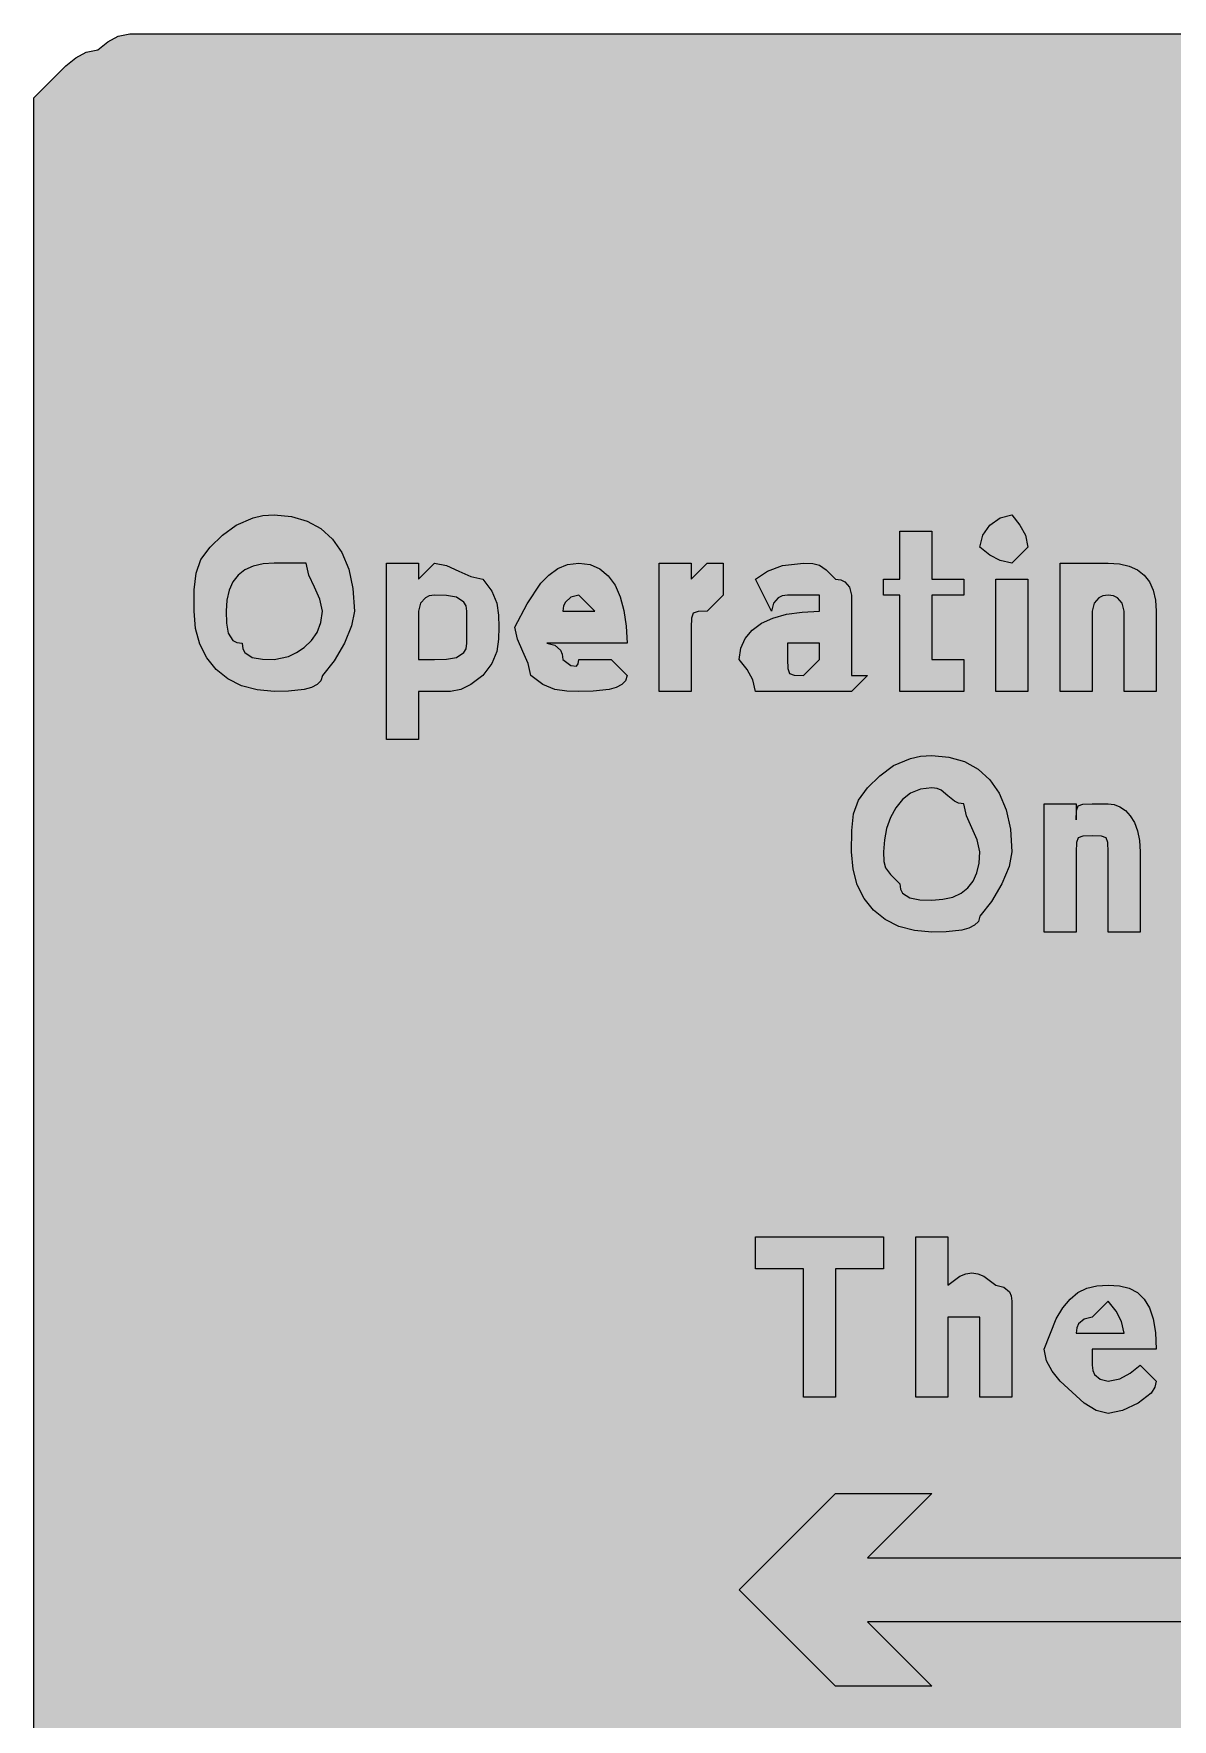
# Model space of a CAD drawing. Header units: metres. Extents: x 9 to 558, y 11 to 260.
# Drawn here: x 9.2 to 94.4, y 133.6 to 259.7 of the extents above; entities that cross this region are included whole.
import ezdxf

# ---------------------------------------------------------------- set-up
doc = ezdxf.new("R2010")
doc.units = ezdxf.units.M
for name, color, linetype, true_color in [('FILL_BLACK_000000', 7, 'Continuous', 0x000000), ('FILL_YELLOW_FFFF00', 7, 'Continuous', 0xffff00), ('STROKE_BLACK_000000', 7, 'Continuous', 0x000000)]:
    doc.layers.add(name, color=color, linetype=linetype, true_color=true_color)

msp = doc.modelspace()

# ---------------------------------------------------------------- hatches: boundary and pattern name
at = {"layer": 'FILL_BLACK_000000', "true_color": 0x000000}
h = msp.add_hatch(color=7, dxfattribs=at)
h.dxf.hatch_style = 1
h.paths.add_polyline_path([(29.67, 223.23), (30.69, 222.67), (31.56, 221.88), (32.26, 220.87), (32.78, 219.63), (33.1, 218.17), (33.21, 216.48), (33, 215.39), (32.46, 214.08), (31.69, 212.77), (30.81, 211.68), (30.7, 211.28), (30.42, 210.99), (29.99, 210.77), (29.46, 210.63), (28.28, 210.5), (27.21, 210.48), (25.92, 210.59), (24.75, 210.91), (23.73, 211.43), (22.86, 212.13), (22.16, 213), (21.64, 214.02), (21.32, 215.19), (21.21, 216.48), (21.23, 218.07), (21.36, 219.33), (21.72, 220.36), (22.41, 221.28), (23.33, 222.16), (24.36, 222.93), (25.62, 223.47), (26.36, 223.63), (27.21, 223.68), (28.5, 223.57), (29.67, 223.23)])
h.paths.add_polyline_path([(30.21, 218.28), (29.8, 219.18), (29.61, 220.08), (27.21, 220.08), (26.37, 220.02), (25.63, 219.85), (25.02, 219.57), (24.51, 219.18), (24.12, 218.67), (23.83, 218.05), (23.67, 217.32), (23.61, 216.48), (23.63, 215.6), (23.76, 214.83), (24.12, 214.29), (24.41, 214.13), (24.81, 214.08), (24.86, 213.68), (25.02, 213.39), (25.56, 213.03), (26.33, 212.9), (27.21, 212.88), (28.28, 213.1), (28.88, 213.39), (29.46, 213.78), (29.99, 214.29), (30.42, 214.9), (30.7, 215.64), (30.81, 216.48), (30.62, 217.38), (30.21, 218.28)], flags=16)
h = msp.add_hatch(color=7, dxfattribs=at)
h.dxf.hatch_style = 1
h.paths.add_polyline_path([(82.41, 220.08), (81.53, 220.27), (80.76, 220.68), (80.01, 221.28), (80.22, 222.16), (80.76, 222.93), (81.53, 223.47), (82.41, 223.68), (83.01, 222.93), (83.42, 222.16), (83.61, 221.28), (82.41, 220.08)])
h = msp.add_hatch(color=7, dxfattribs=at)
h.dxf.hatch_style = 1
h.paths.add_polyline_path([(78.81, 218.88), (78.81, 217.68), (76.41, 217.68), (76.41, 212.88), (77.61, 212.88), (78.81, 212.88), (78.81, 210.48), (76.41, 210.48), (74.01, 210.48), (74.01, 212.88), (74.01, 217.68), (72.81, 217.68), (72.81, 218.88), (74.01, 218.88), (74.01, 222.48), (76.41, 222.48), (76.41, 218.88), (78.81, 218.88)])
h = msp.add_hatch(color=7, dxfattribs=at)
h.dxf.hatch_style = 1
h.paths.add_polyline_path([(43.86, 213.48), (43.5, 212.58), (42.81, 211.68), (41.93, 210.99), (41.16, 210.63), (40.41, 210.48), (38.01, 210.48), (38.01, 206.88), (35.61, 206.88), (35.61, 220.08), (38.01, 220.08), (38.01, 218.88), (39.21, 220.08), (40.11, 219.89), (41.01, 219.48), (41.91, 219.07), (42.81, 218.88), (43.5, 217.98), (43.86, 217.08), (43.99, 216.18), (44.01, 215.28), (43.99, 214.38), (43.86, 213.48)])
h.paths.add_polyline_path([(40.86, 213.03), (41.4, 213.39), (41.56, 213.68), (41.61, 214.08), (41.61, 216.48), (41.56, 216.88), (41.4, 217.17), (40.86, 217.53), (40.09, 217.66), (39.21, 217.68), (38.81, 217.63), (38.52, 217.49), (38.16, 217.08), (38.01, 216.48), (38.01, 214.08), (38.01, 212.88), (39.21, 212.88), (40.09, 212.9), (40.86, 213.03)], flags=16)
h = msp.add_hatch(color=7, dxfattribs=at)
h.dxf.hatch_style = 1
h.paths.add_polyline_path([(48.21, 213.93), (48.62, 213.57), (48.76, 213.28), (48.81, 212.88), (49.41, 212.43), (49.82, 212.37), (49.96, 212.54), (50.01, 212.88), (52.41, 212.88), (53.61, 211.68), (53.5, 211.28), (53.22, 210.99), (52.79, 210.77), (52.26, 210.63), (51.08, 210.5), (50.01, 210.48), (49.11, 210.5), (48.21, 210.63), (47.31, 210.99), (46.41, 211.68), (46.22, 212.58), (45.81, 213.48), (45.4, 214.38), (45.21, 215.28), (46.13, 217.04), (47.16, 218.58), (47.75, 219.19), (48.42, 219.67), (49.16, 219.97), (50.01, 220.08), (50.85, 219.97), (51.58, 219.65), (52.2, 219.13), (52.71, 218.43), (53.1, 217.56), (53.38, 216.54), (53.55, 215.37), (53.61, 214.08), (47.61, 214.08), (48.21, 213.93)])
h.paths.add_polyline_path([(51.21, 216.48), (50.01, 217.68), (49.41, 217.53), (49, 217.17), (48.86, 216.88), (48.81, 216.48), (51.21, 216.48)], flags=16)
h = msp.add_hatch(color=7, dxfattribs=at)
h.dxf.hatch_style = 1
h.paths.add_polyline_path([(56.01, 220.08), (58.41, 220.08), (58.41, 218.88), (59.61, 220.08), (60.81, 220.08), (60.81, 217.68), (59.61, 216.48), (58.92, 216.46), (58.56, 216.33), (58.43, 215.97), (58.41, 215.28), (58.41, 210.48), (56.01, 210.48), (56.01, 220.08)])
h = msp.add_hatch(color=7, dxfattribs=at)
h.dxf.hatch_style = 1
h.paths.add_polyline_path([(66.81, 217.68), (65.61, 217.68), (65.21, 217.63), (64.92, 217.49), (64.56, 217.08), (64.41, 216.48), (63.21, 218.88), (64.11, 219.48), (65.23, 219.89), (66.81, 220.08), (67.52, 220.06), (68.01, 219.93), (68.5, 219.57), (69.21, 218.88), (69.61, 218.83), (69.9, 218.69), (70.26, 218.28), (70.41, 217.68), (70.41, 212.88), (70.41, 211.68), (71.61, 211.68), (70.41, 210.48), (68.01, 210.48), (65.61, 210.48), (63.21, 210.48), (63.02, 211.36), (62.61, 212.13), (62.01, 212.88), (62.12, 213.72), (62.44, 214.45), (62.96, 215.07), (63.66, 215.58), (64.53, 215.97), (65.55, 216.25), (66.72, 216.42), (68.01, 216.48), (68.01, 217.68), (66.81, 217.68)])
h.paths.add_polyline_path([(65.76, 211.83), (66.12, 211.7), (66.81, 211.68), (68.01, 212.88), (68.01, 214.08), (65.61, 214.08), (65.61, 212.88), (65.63, 212.19), (65.76, 211.83)], flags=16)
h = msp.add_hatch(color=7, dxfattribs=at)
h.dxf.hatch_style = 1
h.paths.add_polyline_path([(90.45, 220.02), (91.18, 219.85), (91.8, 219.57), (92.31, 219.18), (92.7, 218.67), (92.98, 218.05), (93.15, 217.32), (93.21, 216.48), (93.21, 210.48), (90.81, 210.48), (90.81, 215.28), (90.81, 216.48), (90.66, 217.08), (90.3, 217.49), (90.01, 217.63), (89.61, 217.68), (89.21, 217.63), (88.92, 217.49), (88.56, 217.08), (88.41, 216.48), (88.41, 210.48), (86.01, 210.48), (86.01, 220.08), (88.41, 220.08), (89.61, 220.08), (90.45, 220.02)])
h = msp.add_hatch(color=7, dxfattribs=at)
h.dxf.hatch_style = 1
h.paths.add_polyline_path([(81.21, 210.48), (81.21, 218.88), (83.61, 218.88), (83.61, 210.48), (81.21, 210.48)])
h = msp.add_hatch(color=7, dxfattribs=at)
h.dxf.hatch_style = 1
h.paths.add_polyline_path([(78.87, 205.23), (79.89, 204.67), (80.76, 203.88), (81.46, 202.87), (81.98, 201.63), (82.3, 200.17), (82.41, 198.48), (82.2, 197.39), (81.66, 196.08), (80.89, 194.77), (80.01, 193.68), (79.9, 193.28), (79.62, 192.99), (79.19, 192.77), (78.66, 192.63), (77.48, 192.5), (76.41, 192.48), (75.12, 192.59), (73.95, 192.91), (72.93, 193.43), (72.06, 194.13), (71.36, 195), (70.84, 196.02), (70.52, 197.19), (70.41, 198.48), (70.43, 200.07), (70.56, 201.33), (70.92, 202.36), (71.61, 203.28), (72.53, 204.16), (73.56, 204.93), (74.82, 205.47), (75.56, 205.63), (76.41, 205.68), (77.7, 205.57), (78.87, 205.23)])
h.paths.add_polyline_path([(79.41, 200.28), (79, 201.18), (78.81, 202.08), (78.41, 202.13), (78.1, 202.27), (77.61, 202.68), (77.12, 203.09), (76.81, 203.23), (76.41, 203.28), (75.57, 203.17), (74.83, 202.87), (74.22, 202.39), (73.71, 201.78), (73.32, 201.05), (73.03, 200.24), (72.87, 199.38), (72.81, 198.48), (72.83, 197.77), (72.96, 197.28), (73.32, 196.79), (74.01, 196.08), (74.06, 195.68), (74.22, 195.39), (74.76, 195.03), (75.53, 194.9), (76.41, 194.88), (77.25, 194.94), (77.98, 195.1), (78.6, 195.39), (79.11, 195.78), (79.5, 196.29), (79.78, 196.9), (79.95, 197.64), (80.01, 198.48), (79.82, 199.38), (79.41, 200.28)], flags=16)
h = msp.add_hatch(color=7, dxfattribs=at)
h.dxf.hatch_style = 1
h.paths.add_polyline_path([(89.61, 192.48), (89.61, 198.48), (89.59, 199.17), (89.46, 199.53), (89.1, 199.66), (88.41, 199.68), (87.72, 199.66), (87.36, 199.53), (87.23, 199.17), (87.21, 198.48), (87.21, 192.48), (84.81, 192.48), (84.81, 202.08), (87.21, 202.08), (87.21, 200.88), (87.23, 201.57), (87.36, 201.93), (87.72, 202.06), (88.41, 202.08), (89.61, 202.08), (90.06, 202.02), (90.49, 201.85), (90.9, 201.57), (91.26, 201.18), (91.57, 200.67), (91.8, 200.05), (91.96, 199.32), (92.01, 198.48), (92.01, 192.48), (89.61, 192.48)])
h = msp.add_hatch(color=7, dxfattribs=at)
h.dxf.hatch_style = 1
h.paths.add_polyline_path([(69.21, 157.68), (66.81, 157.68), (66.81, 167.28), (63.21, 167.28), (63.21, 169.68), (72.81, 169.68), (72.81, 167.28), (69.21, 167.28), (69.21, 157.68)])
h = msp.add_hatch(color=7, dxfattribs=at)
h.dxf.hatch_style = 1
h.paths.add_polyline_path([(78.51, 166.75), (78.96, 166.92), (79.41, 166.98), (79.86, 166.92), (80.31, 166.75), (81.21, 166.08), (81.81, 165.93), (82.22, 165.57), (82.36, 165.28), (82.41, 164.88), (82.41, 163.68), (82.41, 157.68), (80.01, 157.68), (80.01, 162.48), (80.01, 163.68), (78.81, 163.68), (77.61, 163.68), (77.61, 162.48), (77.61, 157.68), (75.21, 157.68), (75.21, 169.68), (77.61, 169.68), (77.61, 166.08), (78.51, 166.75)])
h = msp.add_hatch(color=7, dxfattribs=at)
h.dxf.hatch_style = 1
h.paths.add_polyline_path([(88.41, 160.08), (88.46, 159.68), (88.6, 159.39), (89.01, 159.03), (89.61, 158.88), (90.49, 159.07), (91.26, 159.48), (92.01, 160.08), (93.21, 158.88), (93.1, 158.43), (92.82, 158), (91.86, 157.23), (90.68, 156.69), (89.61, 156.48), (88.71, 156.69), (87.81, 157.23), (86.01, 158.88), (85.41, 159.63), (85, 160.4), (84.81, 161.28), (85.73, 163.55), (86.22, 164.38), (86.76, 165.03), (87.35, 165.51), (88.02, 165.84), (88.76, 166.02), (89.61, 166.08), (90.45, 166.02), (91.18, 165.84), (91.8, 165.51), (92.31, 165.03), (92.7, 164.38), (92.98, 163.55), (93.15, 162.52), (93.21, 161.28), (88.41, 161.28), (88.41, 160.08)])
h.paths.add_polyline_path([(90.62, 163.36), (90.21, 164.13), (89.61, 164.88), (88.41, 163.68), (87.81, 163.53), (87.4, 163.17), (87.26, 162.88), (87.21, 162.48), (90.81, 162.48), (90.62, 163.36)], flags=16)
h = msp.add_hatch(color=7, dxfattribs=at)
h.dxf.hatch_style = 1
h.paths.add_polyline_path([(76.41, 136.08), (69.21, 136.08), (62.01, 143.28), (69.21, 150.48), (76.41, 150.48), (71.61, 145.68), (504.81, 145.68), (504.81, 140.88), (71.61, 140.88), (76.41, 136.08)])
at = {"layer": 'FILL_YELLOW_FFFF00', "true_color": 0xffff00}
h = msp.add_hatch(color=7, dxfattribs=at)
h.dxf.hatch_style = 1
h.paths.add_polyline_path([(551.26, 259.63), (552.02, 259.47), (553.41, 258.93), (556.41, 257.28), (556.81, 256.78), (557.1, 256.19), (557.46, 254.88), (557.61, 252.48), (557.61, 18.48), (557.61, 16.08), (557.42, 15.2), (557.01, 14.43), (556.41, 13.68), (554.8, 12.29), (554.09, 11.87), (553.41, 11.58), (552.02, 11.32), (550.41, 11.28), (16.41, 11.28), (14.01, 11.28), (13.13, 11.99), (12.36, 12.48), (11.82, 12.97), (11.66, 13.28), (11.61, 13.68), (10.82, 14.13), (10.22, 14.6), (9.8, 15.09), (9.51, 15.63), (9.25, 16.89), (9.21, 18.48), (9.21, 252.48), (9.21, 254.88), (11.61, 257.28), (12.36, 257.88), (13.13, 258.29), (14.01, 258.48), (14.76, 259.08), (15.53, 259.49), (16.41, 259.68), (550.41, 259.68), (551.26, 259.63)])

# ---------------------------------------------------------------- linework, layer by layer
at = {"layer": 'FILL_BLACK_000000', "lineweight": 0, "true_color": 0x000000}
for points in [[(29.67, 223.23), (30.69, 222.67), (31.56, 221.88), (32.26, 220.87), (32.78, 219.63), (33.1, 218.17), (33.21, 216.48), (33, 215.39), (32.46, 214.08), (31.69, 212.77), (30.81, 211.68), (30.7, 211.28), (30.42, 210.99), (29.99, 210.77), (29.46, 210.63), (28.28, 210.5), (27.21, 210.48), (25.92, 210.59), (24.75, 210.91), (23.73, 211.43), (22.86, 212.13), (22.16, 213), (21.64, 214.02), (21.32, 215.19), (21.21, 216.48), (21.23, 218.07), (21.36, 219.33), (21.72, 220.36), (22.41, 221.28), (23.33, 222.16), (24.36, 222.93), (25.62, 223.47), (26.36, 223.63), (27.21, 223.68), (28.5, 223.57)], [(82.41, 220.08), (81.53, 220.27), (80.76, 220.68), (80.01, 221.28), (80.22, 222.16), (80.76, 222.93), (81.53, 223.47), (82.41, 223.68), (83.01, 222.93), (83.42, 222.16), (83.61, 221.28)], [(78.81, 218.88), (78.81, 217.68), (76.41, 217.68), (76.41, 212.88), (77.61, 212.88), (78.81, 212.88), (78.81, 210.48), (76.41, 210.48), (74.01, 210.48), (74.01, 212.88), (74.01, 217.68), (72.81, 217.68), (72.81, 218.88), (74.01, 218.88), (74.01, 222.48), (76.41, 222.48), (76.41, 218.88)], [(30.21, 218.28), (29.8, 219.18), (29.61, 220.08), (27.21, 220.08), (26.37, 220.02), (25.63, 219.85), (25.02, 219.57), (24.51, 219.18), (24.12, 218.67), (23.83, 218.05), (23.67, 217.32), (23.61, 216.48), (23.63, 215.6), (23.76, 214.83), (24.12, 214.29), (24.41, 214.13), (24.81, 214.08), (24.86, 213.68), (25.02, 213.39), (25.56, 213.03), (26.33, 212.9), (27.21, 212.88), (28.28, 213.1), (28.88, 213.39), (29.46, 213.78), (29.99, 214.29), (30.42, 214.9), (30.7, 215.64), (30.81, 216.48), (30.62, 217.38)], [(43.86, 213.48), (43.5, 212.58), (42.81, 211.68), (41.93, 210.99), (41.16, 210.63), (40.41, 210.48), (38.01, 210.48), (38.01, 206.88), (35.61, 206.88), (35.61, 220.08), (38.01, 220.08), (38.01, 218.88), (39.21, 220.08), (40.11, 219.89), (41.01, 219.48), (41.91, 219.07), (42.81, 218.88), (43.5, 217.98), (43.86, 217.08), (43.99, 216.18), (44.01, 215.28), (43.99, 214.38)], [(48.21, 213.93), (48.62, 213.57), (48.76, 213.28), (48.81, 212.88), (49.41, 212.43), (49.82, 212.37), (49.96, 212.54), (50.01, 212.88), (52.41, 212.88), (53.61, 211.68), (53.5, 211.28), (53.22, 210.99), (52.79, 210.77), (52.26, 210.63), (51.08, 210.5), (50.01, 210.48), (49.11, 210.5), (48.21, 210.63), (47.31, 210.99), (46.41, 211.68), (46.22, 212.58), (45.81, 213.48), (45.4, 214.38), (45.21, 215.28), (46.13, 217.04), (47.16, 218.58), (47.75, 219.19), (48.42, 219.67), (49.16, 219.97), (50.01, 220.08), (50.85, 219.97), (51.58, 219.65), (52.2, 219.13), (52.71, 218.43), (53.1, 217.56), (53.38, 216.54), (53.55, 215.37), (53.61, 214.08), (47.61, 214.08)], [(56.01, 220.08), (58.41, 220.08), (58.41, 218.88), (59.61, 220.08), (60.81, 220.08), (60.81, 217.68), (59.61, 216.48), (58.92, 216.46), (58.56, 216.33), (58.43, 215.97), (58.41, 215.28), (58.41, 210.48), (56.01, 210.48)], [(66.81, 217.68), (65.61, 217.68), (65.21, 217.63), (64.92, 217.49), (64.56, 217.08), (64.41, 216.48), (63.21, 218.88), (64.11, 219.48), (65.23, 219.89), (66.81, 220.08), (67.52, 220.06), (68.01, 219.93), (68.5, 219.57), (69.21, 218.88), (69.61, 218.83), (69.9, 218.69), (70.26, 218.28), (70.41, 217.68), (70.41, 212.88), (70.41, 211.68), (71.61, 211.68), (70.41, 210.48), (68.01, 210.48), (65.61, 210.48), (63.21, 210.48), (63.02, 211.36), (62.61, 212.13), (62.01, 212.88), (62.12, 213.72), (62.44, 214.45), (62.96, 215.07), (63.66, 215.58), (64.53, 215.97), (65.55, 216.25), (66.72, 216.42), (68.01, 216.48), (68.01, 217.68)], [(90.45, 220.02), (91.18, 219.85), (91.8, 219.57), (92.31, 219.18), (92.7, 218.67), (92.98, 218.05), (93.15, 217.32), (93.21, 216.48), (93.21, 210.48), (90.81, 210.48), (90.81, 215.28), (90.81, 216.48), (90.66, 217.08), (90.3, 217.49), (90.01, 217.63), (89.61, 217.68), (89.21, 217.63), (88.92, 217.49), (88.56, 217.08), (88.41, 216.48), (88.41, 210.48), (86.01, 210.48), (86.01, 220.08), (88.41, 220.08), (89.61, 220.08)], [(81.21, 210.48), (81.21, 218.88), (83.61, 218.88), (83.61, 210.48)], [(40.86, 213.03), (41.4, 213.39), (41.56, 213.68), (41.61, 214.08), (41.61, 216.48), (41.56, 216.88), (41.4, 217.17), (40.86, 217.53), (40.09, 217.66), (39.21, 217.68), (38.81, 217.63), (38.52, 217.49), (38.16, 217.08), (38.01, 216.48), (38.01, 214.08), (38.01, 212.88), (39.21, 212.88), (40.09, 212.9)], [(51.21, 216.48), (50.01, 217.68), (49.41, 217.53), (49, 217.17), (48.86, 216.88), (48.81, 216.48)], [(65.76, 211.83), (66.12, 211.7), (66.81, 211.68), (68.01, 212.88), (68.01, 214.08), (65.61, 214.08), (65.61, 212.88), (65.63, 212.19)], [(78.87, 205.23), (79.89, 204.67), (80.76, 203.88), (81.46, 202.87), (81.98, 201.63), (82.3, 200.17), (82.41, 198.48), (82.2, 197.39), (81.66, 196.08), (80.89, 194.77), (80.01, 193.68), (79.9, 193.28), (79.62, 192.99), (79.19, 192.77), (78.66, 192.63), (77.48, 192.5), (76.41, 192.48), (75.12, 192.59), (73.95, 192.91), (72.93, 193.43), (72.06, 194.13), (71.36, 195), (70.84, 196.02), (70.52, 197.19), (70.41, 198.48), (70.43, 200.07), (70.56, 201.33), (70.92, 202.36), (71.61, 203.28), (72.53, 204.16), (73.56, 204.93), (74.82, 205.47), (75.56, 205.63), (76.41, 205.68), (77.7, 205.57)], [(79.41, 200.28), (79, 201.18), (78.81, 202.08), (78.41, 202.13), (78.1, 202.27), (77.61, 202.68), (77.12, 203.09), (76.81, 203.23), (76.41, 203.28), (75.57, 203.17), (74.83, 202.87), (74.22, 202.39), (73.71, 201.78), (73.32, 201.05), (73.03, 200.24), (72.87, 199.38), (72.81, 198.48), (72.83, 197.77), (72.96, 197.28), (73.32, 196.79), (74.01, 196.08), (74.06, 195.68), (74.22, 195.39), (74.76, 195.03), (75.53, 194.9), (76.41, 194.88), (77.25, 194.94), (77.98, 195.1), (78.6, 195.39), (79.11, 195.78), (79.5, 196.29), (79.78, 196.9), (79.95, 197.64), (80.01, 198.48), (79.82, 199.38)], [(89.61, 192.48), (89.61, 198.48), (89.59, 199.17), (89.46, 199.53), (89.1, 199.66), (88.41, 199.68), (87.72, 199.66), (87.36, 199.53), (87.23, 199.17), (87.21, 198.48), (87.21, 192.48), (84.81, 192.48), (84.81, 202.08), (87.21, 202.08), (87.21, 200.88), (87.23, 201.57), (87.36, 201.93), (87.72, 202.06), (88.41, 202.08), (89.61, 202.08), (90.06, 202.02), (90.49, 201.85), (90.9, 201.57), (91.26, 201.18), (91.57, 200.67), (91.8, 200.05), (91.96, 199.32), (92.01, 198.48), (92.01, 192.48)], [(69.21, 157.68), (66.81, 157.68), (66.81, 167.28), (63.21, 167.28), (63.21, 169.68), (72.81, 169.68), (72.81, 167.28), (69.21, 167.28)], [(78.51, 166.75), (78.96, 166.92), (79.41, 166.98), (79.86, 166.92), (80.31, 166.75), (81.21, 166.08), (81.81, 165.93), (82.22, 165.57), (82.36, 165.28), (82.41, 164.88), (82.41, 163.68), (82.41, 157.68), (80.01, 157.68), (80.01, 162.48), (80.01, 163.68), (78.81, 163.68), (77.61, 163.68), (77.61, 162.48), (77.61, 157.68), (75.21, 157.68), (75.21, 169.68), (77.61, 169.68), (77.61, 166.08)], [(88.41, 160.08), (88.46, 159.68), (88.6, 159.39), (89.01, 159.03), (89.61, 158.88), (90.49, 159.07), (91.26, 159.48), (92.01, 160.08), (93.21, 158.88), (93.1, 158.43), (92.82, 158), (91.86, 157.23), (90.68, 156.69), (89.61, 156.48), (88.71, 156.69), (87.81, 157.23), (86.01, 158.88), (85.41, 159.63), (85, 160.4), (84.81, 161.28), (85.73, 163.55), (86.22, 164.38), (86.76, 165.03), (87.35, 165.51), (88.02, 165.84), (88.76, 166.02), (89.61, 166.08), (90.45, 166.02), (91.18, 165.84), (91.8, 165.51), (92.31, 165.03), (92.7, 164.38), (92.98, 163.55), (93.15, 162.52), (93.21, 161.28), (88.41, 161.28)], [(90.62, 163.36), (90.21, 164.13), (89.61, 164.88), (88.41, 163.68), (87.81, 163.53), (87.4, 163.17), (87.26, 162.88), (87.21, 162.48), (90.81, 162.48)], [(76.41, 136.08), (69.21, 136.08), (62.01, 143.28), (69.21, 150.48), (76.41, 150.48), (71.61, 145.68), (504.81, 145.68), (504.81, 140.88), (71.61, 140.88)]]:
    msp.add_lwpolyline(points, close=True, dxfattribs=at)
at = {"layer": 'FILL_YELLOW_FFFF00', "lineweight": 0, "true_color": 0xffff00}
msp.add_lwpolyline([(550.41, 11.28), (16.41, 11.28), (14.01, 11.28), (13.13, 11.99), (12.36, 12.48), (11.82, 12.97), (11.66, 13.28), (11.61, 13.68), (10.82, 14.13), (10.22, 14.6), (9.8, 15.09), (9.51, 15.63), (9.25, 16.89), (9.21, 18.48), (9.21, 252.48), (9.21, 254.88), (11.61, 257.28), (12.36, 257.88), (13.13, 258.29), (14.01, 258.48), (14.76, 259.08), (15.53, 259.49), (16.41, 259.68), (550.41, 259.68)], dxfattribs=at)
at = {"layer": 'STROKE_BLACK_000000', "lineweight": 0, "true_color": 0x000000}
msp.add_lwpolyline([(70.61, 211.92), (70.61, 211.92)], dxfattribs=at)

doc.saveas('drawing.dxf')
